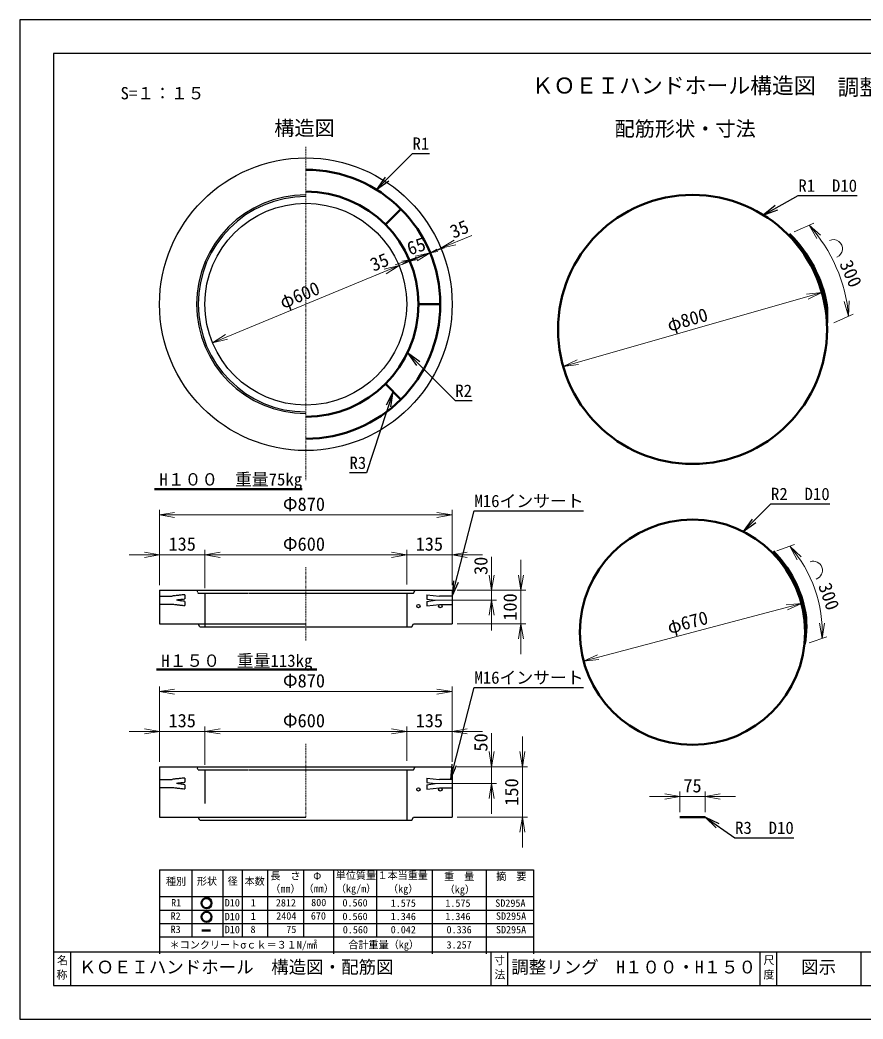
# Model space of a CAD drawing. Units: millimetres, scale not verified. Extents: x -210 to 210, y -148 to 148.
# Drawn here: x -210 to 40.7, y -148.5 to 148.5 of the extents above; entities that cross this region are included whole.
import ezdxf
from ezdxf.enums import TextEntityAlignment as Align

# ---------------------------------------------------------------- set-up
doc = ezdxf.new("R2010")
doc.units = ezdxf.units.MM
doc.linetypes.add('USER1', pattern=[12.95, 6.35, -3.175, 0.25, -3.175])
doc.linetypes.add('USER2', pattern=[4.7625, 3.175, -1.5875])
doc.layers.add('0-0', color=7, linetype='Continuous')
for name, color, linetype, lineweight in [('0-1_0', 9, 'Continuous', 25), ('0-2_dims', 2, 'Continuous', 13), ('0-3_pen3実線', 7, 'Continuous', 25), ('0-4_pen4実線', 6, 'Continuous', 25), ('0-5_pen1一点', 4, 'USER1', 13), ('0-6_pen2破線', 3, 'USER2', 25), ('0-8_鉄筋', 7, 'Continuous', 50)]:
    doc.layers.add(name, color=color, linetype=linetype, lineweight=lineweight)
doc.styles.add('ＭＳ ゴシック', font='')
doc.styles.get('ＭＳ ゴシック').set_extended_font_data('MS Gothic')

# ---------------------------------------------------------------- blocks, each defined once
blk = doc.blocks.new('部分図 1')
at = {"layer": '0-1_0'}
blk.add_lwpolyline([(0, 0), (8400, 0), (8400, 5940), (0, 5940)], close=True, dxfattribs=at)
at = {"layer": '0-2_dims'}
for p, q in [((4604.21, 4681.27), (4720.76, 4731.97)), ((2503.98, 4582.43), (2687.89, 4658.47)), ((2439.3, 4555.68), (2427.83, 4583.41)), ((2439.3, 4555.68), (2524.31, 4585.23)), ((2439.3, 4555.68), (2503.98, 4582.43)), ((2503.98, 4582.43), (2492.52, 4610.15)), ((2439.3, 4555.68), (2272.95, 4486.9)), ((2319.16, 4506.01), (2307.7, 4533.73)), ((2316.29, 4512.94), (2311.37, 4527.11)), ((2316.29, 4512.94), (2439.3, 4555.68)), ((2319.16, 4506.01), (2402.33, 4540.4)), ((2439.3, 4555.68), (2434.37, 4569.85)), ((1145.53, 4020.74), (2254.47, 4479.26)), ((2254.47, 4479.26), (2112.15, 4420.41)), ((2316.29, 4512.94), (2231.28, 4483.4)), ((2254.47, 4479.26), (2243.01, 4506.99)), ((2254.47, 4479.26), (2319.16, 4506.01)), ((3230.67, 3880.62), (4769.33, 4319.38)), ((4839.52, 4140.31), (4956.07, 4191.01)), ((830, 2610), (830, 3027)), ((830, 2997), (2570, 2997)), ((2570, 2610), (2570, 3027)), ((4502.07, 2783.7), (4606.79, 2820.46)), ((830, 2760), (650, 2760)), ((830, 2580), (830, 2790)), ((830, 2760), (1100, 2760)), ((1100, 2562), (1100, 2790)), ((1100, 2562), (1100, 2790)), ((1100, 2760), (1280, 2760)), ((1100, 2760), (2300, 2760)), ((2300, 2760), (2120, 2760)), ((2300, 2584.22), (2300, 2790)), ((2300, 2584.22), (2300, 2790)), ((2300, 2760), (2570, 2760)), ((2570, 2580), (2570, 2790)), ((2570, 2760), (2750, 2760)), ((2805, 2550), (2805, 2749.01)), ((2979, 2550), (2979, 2730)), ((2600, 2550), (2835, 2550)), ((2630, 2550), (3009, 2550)), ((2805, 2550), (2805, 2490.5)), ((2979, 2550), (2979, 2350)), ((2449.36, 2490.5), (2835, 2490.5)), ((2805, 2490.5), (2805, 2310.5)), ((3352.29, 2128.64), (4647.71, 2471.36)), ((2600, 2350), (3009, 2350)), ((2979, 2350), (2979, 2170)), ((4694.25, 2236.3), (4798.97, 2273.07)), ((830, 1560), (830, 1977)), ((2570, 1560), (2570, 1977)), ((830, 1947), (2570, 1947)), ((830, 1530), (830, 1740)), ((1100, 1512), (1100, 1740)), ((1100, 1512), (1100, 1740)), ((2300, 1534.22), (2300, 1740)), ((2300, 1534.22), (2300, 1740)), ((2570, 1530), (2570, 1740)), ((830, 1710), (650, 1710)), ((830, 1710), (1100, 1710)), ((1100, 1710), (1280, 1710)), ((1100, 1710), (2300, 1710)), ((2300, 1710), (2120, 1710)), ((2300, 1710), (2570, 1710)), ((2570, 1710), (2750, 1710)), ((2805, 1500), (2805, 1699.01)), ((2988, 1500), (2988, 1680)), ((2600, 1500), (2835, 1500)), ((2600, 1500), (3018, 1500)), ((2805, 1500), (2805, 1400.5)), ((2988, 1500), (2988, 1200)), ((2449.36, 1400.5), (2835, 1400.5)), ((2805, 1400.5), (2805, 1220.5)), ((3925, 1323), (3745, 1323)), ((3925, 1230), (3925, 1353)), ((3925, 1323), (4075, 1323)), ((4075, 1230), (4075, 1353)), ((4075, 1323), (4255, 1323)), ((2600, 1200), (3018, 1200)), ((2988, 1200), (2988, 1020))]:
    blk.add_line(p, q, dxfattribs=at)
for points in [[(4761.9, 4659.9), (4693.25, 4720), (4738.69, 4640.88)], [(2479.34, 4577.54), (2439.3, 4555.68), (2484.26, 4563.37)], [(2581.42, 4630.68), (2503.98, 4582.43), (2592.89, 4602.96)], [(2357.88, 4530.14), (2319.16, 4506.01), (2363.61, 4516.27)], [(2361.86, 4507.43), (2439.3, 4555.68), (2350.39, 4535.16)], [(2177.03, 4431.01), (2254.47, 4479.26), (2165.57, 4458.73)], [(2215.75, 4455.14), (2254.47, 4479.26), (2210.02, 4469)], [(2276.25, 4491.09), (2316.29, 4512.94), (2271.33, 4505.25)], [(4686.9, 4280.27), (4769.33, 4319.38), (4678.67, 4309.12)], [(4901.67, 4266.23), (4928.56, 4179.04), (4931.4, 4270.24)], [(1222.97, 4068.99), (1145.53, 4020.74), (1234.43, 4041.27)], [(3313.1, 3919.73), (3230.67, 3880.62), (3321.33, 3890.88)], [(920, 3012), (830, 2997), (920, 2982)], [(2480, 2982), (2570, 2997), (2480, 3012)], [(4645.82, 2748.96), (4578.48, 2810.53), (4622.21, 2730.45)], [(740, 2745), (830, 2760), (740, 2775)], [(1190, 2775), (1100, 2760), (1190, 2745)], [(1190, 2775), (1100, 2760), (1190, 2745)], [(2210, 2745), (2300, 2760), (2210, 2775)], [(2210, 2745), (2300, 2760), (2210, 2775)], [(2660, 2775), (2570, 2760), (2660, 2745)], [(2790, 2640), (2805, 2550), (2820, 2640)], [(2964, 2640), (2979, 2550), (2994, 2640)], [(2820, 2400.5), (2805, 2490.5), (2790, 2400.5)], [(4564.54, 2433.84), (4647.71, 2471.36), (4556.87, 2462.85)], [(2994, 2260), (2979, 2350), (2964, 2260)], [(4754.74, 2352.97), (4770.66, 2263.13), (4784.74, 2353.28)], [(3435.46, 2166.16), (3352.29, 2128.64), (3443.13, 2137.15)], [(920, 1962), (830, 1947), (920, 1932)], [(2480, 1932), (2570, 1947), (2480, 1962)], [(740, 1695), (830, 1710), (740, 1725)], [(1190, 1725), (1100, 1710), (1190, 1695)], [(1190, 1725), (1100, 1710), (1190, 1695)], [(2210, 1695), (2300, 1710), (2210, 1725)], [(2210, 1695), (2300, 1710), (2210, 1725)], [(2660, 1725), (2570, 1710), (2660, 1695)], [(2790, 1590), (2805, 1500), (2820, 1590)], [(2973, 1590), (2988, 1500), (3003, 1590)], [(2820, 1310.5), (2805, 1400.5), (2790, 1310.5)], [(3835, 1308), (3925, 1323), (3835, 1338)], [(4165, 1338), (4075, 1323), (4165, 1308)], [(3003, 1110), (2988, 1200), (2973, 1110)]]:
    blk.add_lwpolyline(points, dxfattribs=at)
for centre, radius, start, end in [((4007.4, 4100), 924.55, 4.90432, 42.1131), ((4000, 2300), 771.54, 357.2609, 41.4294)]:
    blk.add_arc(centre, radius, start, end, dxfattribs=at)
at = {"layer": '0-2_dims', "color": 7}
for centre, start, end in [((4837.18, 4579.83), 293.50871, 113.50871), ((4718.05, 2667.63), 289.34515, 109.34515)]:
    blk.add_arc(centre, 54.51, start, end, dxfattribs=at)
at = {"layer": '0-3_pen3実線'}
for p, q in [((830, 2550), (2570, 2550)), ((1700, 2532), (2340, 2532)), ((2300, 2532), (2300, 2332)), ((2340, 2532), (2350, 2550)), ((2420, 2522.8), (2420, 2496.1)), ((2420, 2522.8), (2495, 2515)), ((2420, 2496.1), (2468.9, 2490.5)), ((2570, 2515), (2495, 2515)), ((2570, 2550), (2570, 2350)), ((2420, 2483), (2468.9, 2490.5)), ((2420, 2483), (2420, 2456.3)), ((2420, 2456.3), (2495, 2465)), ((2495, 2465), (2570, 2465)), ((1070, 2332), (1060, 2350)), ((1070, 2332), (2330, 2332)), ((830, 1500), (2570, 1500)), ((830, 1500), (830, 1200)), ((2340, 1482), (2350, 1500)), ((2570, 1500), (2570, 1200)), ((1700, 1482), (2340, 1482)), ((2300, 1482), (2300, 1182)), ((2420, 1432.8), (2495, 1425)), ((2420, 1432.8), (2420, 1406.1)), ((2420, 1406.1), (2468.9, 1400.5)), ((2420, 1393), (2468.9, 1400.5)), ((2420, 1393), (2420, 1366.3)), ((2420, 1366.3), (2495, 1375)), ((2570, 1425), (2495, 1425)), ((2495, 1375), (2570, 1375)), ((830, 1200), (1700, 1200)), ((1070, 1182), (1060, 1200)), ((2340, 1200), (2570, 1200)), ((830, 888), (830, 388)), ((830, 888), (3054, 888)), ((1022, 888), (1022, 488)), ((1206, 888), (1206, 488)), ((1321, 888), (1321, 488)), ((1472, 888), (1472, 488)), ((1687, 888), (1687, 488)), ((1867, 388), (1867, 888)), ((2123, 488), (2123, 888)), ((2451, 888), (2451, 388)), ((2772, 888), (2772, 388)), ((3054, 888), (3054, 388)), ((830, 728), (3054, 728)), ((830, 648), (3054, 648)), ((830, 568), (3054, 568)), ((830, 488), (3054, 488)), ((300, 400), (300, 200)), ((400, 400), (2785, 400)), ((2900, 400), (2900, 200)), ((4500, 400), (4500, 200))]:
    blk.add_line(p, q, dxfattribs=at)
for points in [[(2119.49, 4931.19), (2334.15, 5145.85), (2434.65, 5145.85)], [(2172.53, 5005.44), (2119.49, 4931.19), (2193.74, 4984.23)], [(4421.08, 4780.21), (4629, 4896), (4979.5, 4896)], [(4492.41, 4837.11), (4421.08, 4780.21), (4507.01, 4810.9)], [(2378.61, 3907.75), (2304.36, 3960.78), (2357.4, 3886.54)], [(2304.36, 3960.78), (2588.57, 3676.57), (2689.07, 3676.57)], [(2219.72, 3730.28), (2060, 3248), (1959.5, 3248)], [(2205.67, 3640.12), (2219.72, 3730.28), (2177.19, 3649.56)], [(4301.55, 2898.3), (4466.12, 3062.88), (4816.62, 3062.88)], [(2570, 2515), (2702, 3021), (3352.5, 3021)], [(4354.59, 2972.55), (4301.55, 2898.3), (4375.8, 2951.34)], [(2578.2, 2605.87), (2570, 2515), (2607.23, 2598.3)], [(830, 2550), (830, 2350), (1700, 2350)], [(2330, 2332), (2340, 2350), (2570, 2350)], [(2559.57, 1425), (2702, 1971), (3352.5, 1971)], [(2567.77, 1515.87), (2559.57, 1425), (2596.8, 1508.3)], [(1070, 1182), (2330, 1182), (2340, 1200)], [(4157.67, 1161.38), (4075, 1200), (4140.67, 1136.66)], [(4075, 1200), (4252.5, 1078), (4603, 1078)]]:
    blk.add_lwpolyline(points, dxfattribs=at)
for centre, radius in [((1700, 4250), 870), ((1700, 4250), 600), ((2370, 2455), 10), ((2500, 2455), 10), ((2370, 1365), 10), ((2500, 1365), 10)]:
    blk.add_circle(centre, radius, dxfattribs=at)
for radius in [650, 640]:
    blk.add_arc((1700, 4250), radius, 90, 270, dxfattribs=at)
at = {"layer": '0-4_pen4実線'}
for p, q in [((200, 400), (8200, 400)), ((2800, 400), (2800, 200)), ((4400, 400), (4400, 200)), ((5000, 400), (5000, 200))]:
    blk.add_line(p, q, dxfattribs=at)
blk.add_lwpolyline([(200, 200), (8200, 200), (8200, 5740), (200, 5740)], close=True, dxfattribs=at)
at = {"layer": '0-5_pen1一点'}
for p, q in [((1700, 5186), (1700, 3204)), ((1700, 2687), (1700, 2249)), ((1700, 1637), (1700, 1199))]:
    blk.add_line(p, q, dxfattribs=at)
at = {"layer": '0-6_pen2破線'}
for p, q in [((830, 2515), (905, 2515)), ((980, 2522.8), (905, 2515)), ((980, 2496.1), (931.1, 2490.5)), ((980, 2522.8), (980, 2496.1)), ((1060, 2532), (1050, 2550)), ((1060, 2532), (1700, 2532)), ((1100, 2532), (1100, 2332)), ((905, 2465), (830, 2465)), ((980, 2456.3), (905, 2465)), ((980, 2483), (931.1, 2490.5)), ((980, 2483), (980, 2456.3)), ((1060, 1482), (1050, 1500)), ((980, 1432.8), (905, 1425)), ((980, 1432.8), (980, 1406.1)), ((1060, 1482), (1700, 1482)), ((1100, 1482), (1100, 1282)), ((830, 1425), (905, 1425)), ((905, 1375), (830, 1375)), ((980, 1366.3), (905, 1375)), ((980, 1406.1), (931.1, 1400.5)), ((980, 1393), (931.1, 1400.5)), ((980, 1393), (980, 1366.3))]:
    blk.add_line(p, q, dxfattribs=at)
at = {"layer": '0-8_鉄筋'}
for p, q in [((2173.76, 4723.76), (2265.69, 4815.69)), ((2370, 4250), (2500, 4250)), ((2173.76, 3776.24), (2265.69, 3684.31)), ((801, 3150), (1679, 3150)), ((811, 2078), (1764.7, 2078)), ((3925, 1200), (4075, 1200)), ((1081, 527), (1134, 527))]:
    blk.add_line(p, q, dxfattribs=at)
for points in [[(4799.5, 4244.18), (4800.04, 4226.03), (4800.36, 4207.42), (4800.47, 4188.35), (4800.36, 4168.81), (4800.04, 4148.81), (4799.5, 4128.34)], [(4671, 2414.56), (4675.08, 2387.15), (4676.81, 2360.37), (4677.11, 2333.58), (4676.37, 2306.65), (4674.53, 2279.76), (4671.19, 2252.99), (4665.94, 2226.37)]]:
    blk.add_lwpolyline(points, dxfattribs=at)
for centre, radius in [((4000, 4100), 800), ((4000, 2300), 670), ((1110, 689), 30), ((1110, 607), 30)]:
    blk.add_circle(centre, radius, dxfattribs=at)
for centre, radius, start, end in [((1700, 4250), 800, 270, 90), ((1700, 4250), 670, 270, 90), ((4007.4, 4100), 805.11, 10.31599, 45), ((4000, 2300), 680.71, 9.5989, 45)]:
    blk.add_arc(centre, radius, start, end, dxfattribs=at)
at = {"layer": '0-2_dims', "color": 7, "style": 'ＭＳ ゴシック'}
for s, rotation, p in [('35', 22.464, (2586.96, 4617.28)), ('65', 19.162, (2326.15, 4516.89)), ('35', 22.464, (2111.96, 4420.88)), ('300', 293.509, (4850.23, 4481.49)), ('φ600', 22.464, (1573.89, 4198.4)), ('φ800', 15.916, (3868.82, 4063.11)), ('30', 90, (2804.5, 2640)), ('300', 289.345, (4723.94, 2568.6)), ('100', 90, (2978.5, 2368.24)), ('φ670', 14.819, (3868.14, 2265.63)), ('50', 90, (2804.5, 1590)), ('150', 90, (2987.5, 1268.24))]:
    blk.add_text(s, height=79.92, rotation=rotation, dxfattribs=at).set_placement(p, align=Align.BOTTOM_LEFT)
for s, p in [('Φ870', (1563.74, 2997.5)), ('135', (883.24, 2760.5)), ('Φ600', (1563.74, 2760.5)), ('135', (2353.24, 2760.5)), ('Φ870', (1563.74, 1947.5)), ('135', (883.24, 1710.5)), ('Φ600', (1563.74, 1710.5)), ('135', (2353.24, 1710.5)), ('75', (3945.49, 1323.5))]:
    blk.add_text(s, height=79.92, dxfattribs=at).set_placement(p, align=Align.BOTTOM_LEFT)
at = {"layer": '0-3_pen3実線', "style": 'ＭＳ ゴシック'}
for s, height, p in [('構造図', 87.98, (1512, 5227)), ('配筋形状・寸法', 87.98, (3536, 5223)), ('R1', 73.31, (2334.65, 5146.35)), ('R1  D10', 73.31, (4629.5, 4896.5)), ('R2', 73.31, (2589.07, 3677.07)), ('R3', 73.31, (1959.5, 3248.5)), ('H１００\u3000重量75kg', 73.31, (829, 3150)), ('R2  D10', 73.31, (4466.62, 3063.38)), ('M16インサート', 73.31, (2702.5, 3021.5)), ('H１５０\u3000重量113kg', 73.31, (840, 2072)), ('M16インサート', 73.31, (2702.5, 1971.5)), ('R3  D10', 73.31, (4253, 1078.5)), ('種別', 43.99, (868, 783)), ('形状', 43.99, (1052, 784)), ('径', 43.99, (1235, 784)), ('本数', 43.99, (1336, 784)), ('長\u3000さ', 43.99, (1489, 816)), ('Φ', 43.99, (1744, 815)), ('単位質量', 43.99, (1878, 819)), ('１本当重量', 43.99, (2126, 819)), ('\u3000重\u3000量\u3000', 43.99, (2462, 813)), ('\u3000摘\u3000要\u3000', 43.99, (2772, 813)), ('（㎜）', 43.99, (1489, 739)), ('（㎜）', 43.99, (1687, 740)), ('（㎏/m）', 43.99, (1879, 740)), ('（㎏）', 43.99, (2189, 739)), ('（㎏）', 43.99, (2526, 735)), ('R1', 43.99, (899, 656)), ('D10', 43.99, (1218, 656)), ('R2', 43.99, (896, 577)), ('D10', 43.99, (1218, 574)), ('R3', 43.99, (896, 498)), ('D10', 43.99, (1218, 497)), ('合計重量（㎏）', 43.99, (1953, 407)), ('名', 47.65, (220.57, 310.7)), ('ＫＯＥＩハンドホール\u3000構造図・配筋図', 76.24, (350, 248)), ('寸', 47.59, (2819.4, 311.09)), ('調整リング\u3000H１００・H１５０', 76.24, (2922, 248)), ('尺', 47.61, (4422.2, 311.83)), ('図示', 76.23, (4646.03, 248.01)), ('称', 47.62, (217.15, 224.87)), ('法', 47.62, (2821.7, 226.25)), ('度', 47.63, (4421.7, 226))]:
    blk.add_text(s, height=height, dxfattribs=at).set_placement(p, align=Align.BOTTOM_LEFT)
at = {"layer": '0-4_pen4実線', "style": 'ＭＳ ゴシック'}
for s, p in [('\u3000ＫＯＥＩハンドホール構造図\u3000', (2913.03, 5474)), ('調整リングH100・H150', (4862.05, 5463.99))]:
    blk.add_text(s, height=95.3, dxfattribs=at).set_placement(p, align=Align.BOTTOM_LEFT)
at = {"layer": '0-8_鉄筋', "style": 'ＭＳ ゴシック'}
for s, height, p in [('S=１：１５', 73.31, (598, 5446)), ('800', 43.99, (1732, 658)), ('1', 43.99, (1373, 656)), ('2812', 43.99, (1522, 656)), ('0.560', 43.99, (1918, 656)), ('1.575', 43.99, (2205, 654)), ('1.575', 43.99, (2530, 654)), ('SD295A', 43.99, (2827, 654)), ('1', 43.99, (1373, 576)), ('2404', 43.99, (1524, 578)), ('670', 43.99, (1730, 578)), ('0.560', 43.99, (1918, 575)), ('1.346', 43.99, (2205, 575)), ('1.346', 43.99, (2530, 575)), ('SD295A', 43.99, (2831, 577)), ('8', 43.99, (1371, 498)), ('75', 43.99, (1584, 498)), ('0.560', 43.99, (1920, 496)), ('0.042', 43.99, (2205, 496)), ('0.336', 43.99, (2537, 496)), ('SD295A', 43.99, (2831, 496)), ('＊コンクリートσｃｋ＝３１N/㎟', 43.99, (890, 406)), ('3.257', 43.99, (2537, 406))]:
    blk.add_text(s, height=height, dxfattribs=at).set_placement(p, align=Align.BOTTOM_LEFT)

msp = doc.modelspace()

# ---------------------------------------------------------------- block references
at = {"layer": '0-0', "xscale": 0.05, "yscale": 0.05}
msp.add_blockref('部分図 1', (-210, -148.5), dxfattribs=at)

doc.saveas('drawing.dxf')
